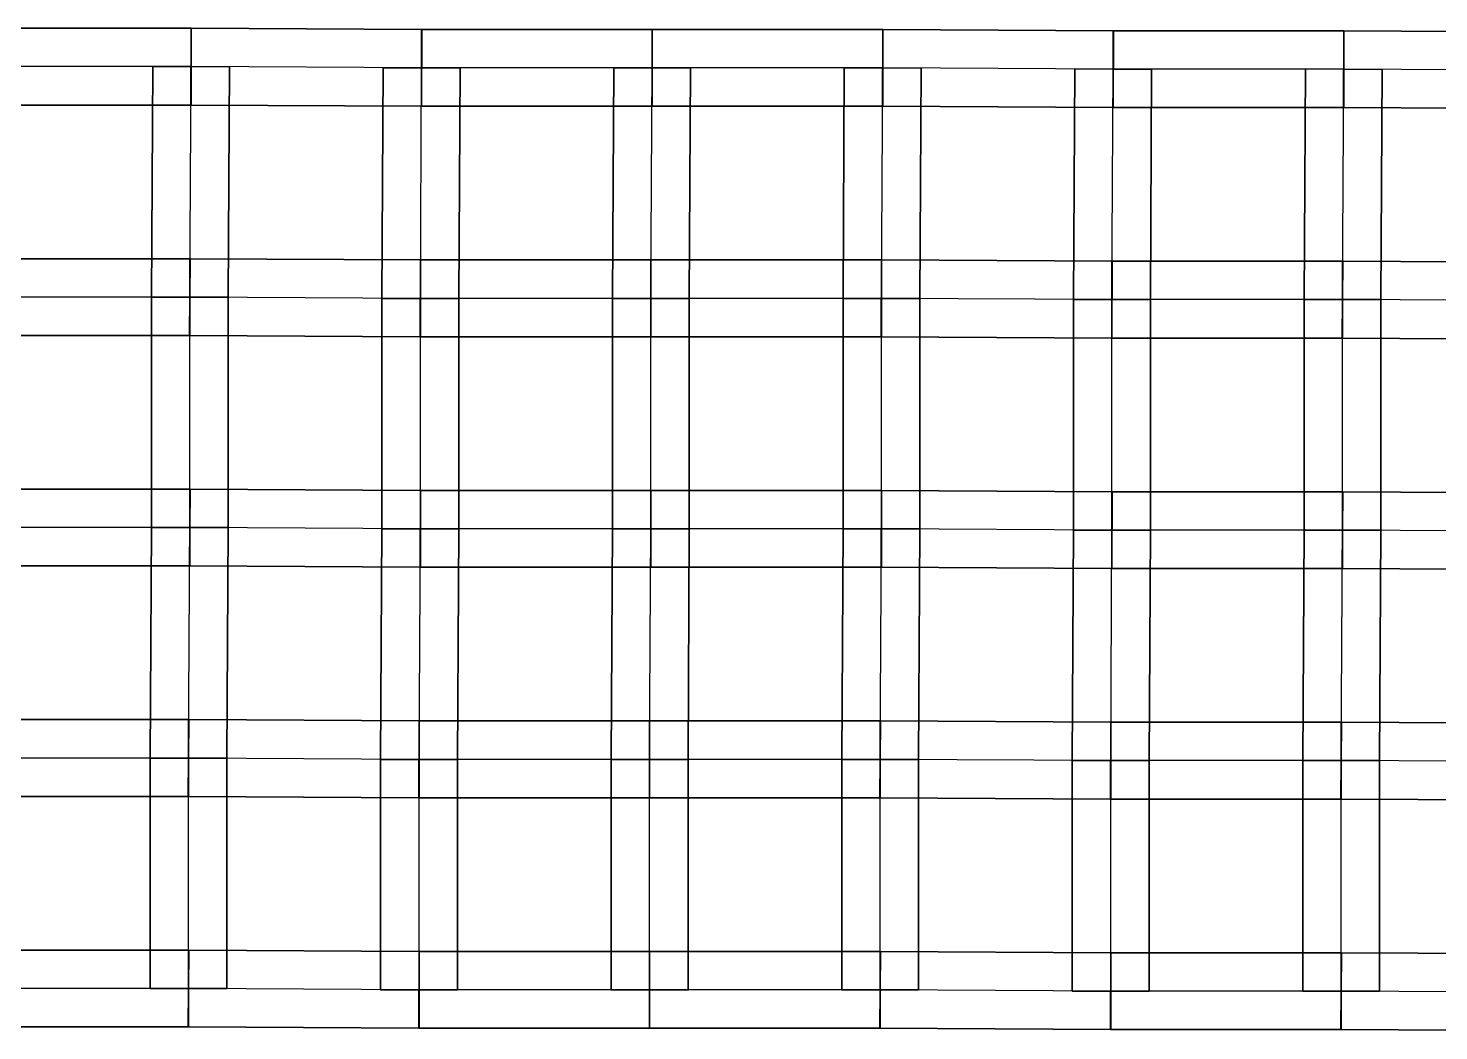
# Model space of a CAD drawing. Extents: x -300 to 609, y -118 to 2027.
# Drawn here: x -181.8 to -71.7, y -47.4 to 30.9 of the extents above; entities that cross this region are included whole.
import ezdxf

# ---------------------------------------------------------------- set-up
doc = ezdxf.new("R2010")
doc.units = 0

msp = doc.modelspace()

# ---------------------------------------------------------------- linework, layer by layer
at = {"layer": 'TUNNELS'}
for points in [[(-169.1, 24.9, -1.5), (-169.1, 30.9, -1.5), (-187.1, 30.9, -1.5), (-187.1, 24.9, -1.5)], [(-169.1, 30.9, -1.5), (-169.1, 30.9, 1.5), (-187.1, 30.9, 1.5), (-187.1, 30.9, -1.5)], [(-169.1, 30.9, 1.5), (-169.1, 24.9, 1.5), (-187.1, 24.9, 1.5), (-187.1, 30.9, 1.5)], [(-151.1167, 24.8, -1.5), (-151.0833, 30.8, -1.5), (-169.0833, 30.9, -1.5), (-169.1167, 24.9, -1.5)], [(-151.0833, 30.8, 1.5), (-151.1167, 24.8, 1.5), (-169.1167, 24.9, 1.5), (-169.0833, 30.9, 1.5)], [(-169.1167, 24.9, -1.5), (-169.1167, 24.9, 1.5), (-169.0833, 30.9, 1.5), (-169.0833, 30.9, -1.5)], [(-169.1, 24.9, -1.5), (-169.1, 30.9, -1.5), (-169.1, 30.9, 1.5), (-169.1, 24.9, 1.5)], [(-151.0833, 30.8, -1.5), (-151.0833, 30.8, 1.5), (-169.0833, 30.9, 1.5), (-169.0833, 30.9, -1.5)], [(-151.1167, 24.8, -1.5), (-151.0833, 30.8, -1.5), (-151.0833, 30.8, 1.5), (-151.1167, 24.8, 1.5)], [(-133.1, 24.8, -1.5), (-133.1, 30.8, -1.5), (-151.1, 30.8, -1.5), (-151.1, 24.8, -1.5)], [(-133.1, 30.8, -1.5), (-133.1, 30.8, 1.5), (-151.1, 30.8, 1.5), (-151.1, 30.8, -1.5)], [(-133.1, 30.8, 1.5), (-133.1, 24.8, 1.5), (-151.1, 24.8, 1.5), (-151.1, 30.8, 1.5)], [(-151.1, 24.8, -1.5), (-151.1, 24.8, 1.5), (-151.1, 30.8, 1.5), (-151.1, 30.8, -1.5)], [(-115.1, 24.8, -1.5), (-115.1, 30.8, -1.5), (-133.1, 30.8, -1.5), (-133.1, 24.8, -1.5)], [(-115.1, 30.8, -1.5), (-115.1, 30.8, 1.5), (-133.1, 30.8, 1.5), (-133.1, 30.8, -1.5)], [(-115.1, 30.8, 1.5), (-115.1, 24.8, 1.5), (-133.1, 24.8, 1.5), (-133.1, 30.8, 1.5)], [(-133.1, 24.8, -1.5), (-133.1, 24.8, 1.5), (-133.1, 30.8, 1.5), (-133.1, 30.8, -1.5)], [(-133.1, 24.8, -1.5), (-133.1, 30.8, -1.5), (-133.1, 30.8, 1.5), (-133.1, 24.8, 1.5)], [(-97.1167, 24.7, -1.5), (-97.0833, 30.7, -1.5), (-115.0833, 30.8, -1.5), (-115.1167, 24.8, -1.5)], [(-97.0833, 30.7, 1.5), (-97.1167, 24.7, 1.5), (-115.1167, 24.8, 1.5), (-115.0833, 30.8, 1.5)], [(-115.1167, 24.8, -1.5), (-115.1167, 24.8, 1.5), (-115.0833, 30.8, 1.5), (-115.0833, 30.8, -1.5)], [(-115.1, 24.8, -1.5), (-115.1, 30.8, -1.5), (-115.1, 30.8, 1.5), (-115.1, 24.8, 1.5)], [(-97.0833, 30.7, -1.5), (-97.0833, 30.7, 1.5), (-115.0833, 30.8, 1.5), (-115.0833, 30.8, -1.5)], [(-97.1167, 24.7, -1.5), (-97.0833, 30.7, -1.5), (-97.0833, 30.7, 1.5), (-97.1167, 24.7, 1.5)], [(-79.1, 24.7, -1.5), (-79.1, 30.7, -1.5), (-97.1, 30.7, -1.5), (-97.1, 24.7, -1.5)], [(-79.1, 30.7, -1.5), (-79.1, 30.7, 1.5), (-97.1, 30.7, 1.5), (-97.1, 30.7, -1.5)], [(-79.1, 30.7, 1.5), (-79.1, 24.7, 1.5), (-97.1, 24.7, 1.5), (-97.1, 30.7, 1.5)], [(-97.1, 24.7, -1.5), (-97.1, 24.7, 1.5), (-97.1, 30.7, 1.5), (-97.1, 30.7, -1.5)], [(-61.1167, 24.6, -1.5), (-61.0833, 30.6, -1.5), (-79.0833, 30.7, -1.5), (-79.1167, 24.7, -1.5)], [(-61.0833, 30.6, 1.5), (-61.1167, 24.6, 1.5), (-79.1167, 24.7, 1.5), (-79.0833, 30.7, 1.5)], [(-79.1167, 24.7, -1.5), (-79.1167, 24.7, 1.5), (-79.0833, 30.7, 1.5), (-79.0833, 30.7, -1.5)], [(-79.1, 24.7, -1.5), (-79.1, 30.7, -1.5), (-79.1, 30.7, 1.5), (-79.1, 24.7, 1.5)], [(-61.0833, 30.6, -1.5), (-61.0833, 30.6, 1.5), (-79.0833, 30.7, 1.5), (-79.0833, 30.7, -1.5)], [(-172.2, 9.9167, -1.5), (-166.2, 9.8833, -1.5), (-166.1, 27.8833, -1.5), (-172.1, 27.9167, -1.5)], [(-166.2, 9.8833, 1.5), (-172.2, 9.9167, 1.5), (-172.1, 27.9167, 1.5), (-166.1, 27.8833, 1.5)], [(-172.2, 9.9167, 1.5), (-172.2, 9.9167, -1.5), (-172.1, 27.9167, -1.5), (-172.1, 27.9167, 1.5)], [(-172.1, 27.9167, -1.5), (-172.1, 27.9167, 1.5), (-166.1, 27.8833, 1.5), (-166.1, 27.8833, -1.5)], [(-166.2, 9.8833, -1.5), (-166.2, 9.8833, 1.5), (-166.1, 27.8833, 1.5), (-166.1, 27.8833, -1.5)], [(-154.2, 9.8167, -1.5), (-148.2, 9.7833, -1.5), (-148.1, 27.7833, -1.5), (-154.1, 27.8167, -1.5)], [(-148.2, 9.7833, 1.5), (-154.2, 9.8167, 1.5), (-154.1, 27.8167, 1.5), (-148.1, 27.7833, 1.5)], [(-154.2, 9.8167, 1.5), (-154.2, 9.8167, -1.5), (-154.1, 27.8167, -1.5), (-154.1, 27.8167, 1.5)], [(-154.1, 27.8167, -1.5), (-154.1, 27.8167, 1.5), (-148.1, 27.7833, 1.5), (-148.1, 27.7833, -1.5)], [(-148.2, 9.7833, -1.5), (-148.2, 9.7833, 1.5), (-148.1, 27.7833, 1.5), (-148.1, 27.7833, -1.5)], [(-136.2, 9.8167, -1.5), (-130.2, 9.7833, -1.5), (-130.1, 27.7833, -1.5), (-136.1, 27.8167, -1.5)], [(-130.2, 9.7833, 1.5), (-136.2, 9.8167, 1.5), (-136.1, 27.8167, 1.5), (-130.1, 27.7833, 1.5)], [(-136.2, 9.8167, 1.5), (-136.2, 9.8167, -1.5), (-136.1, 27.8167, -1.5), (-136.1, 27.8167, 1.5)], [(-136.1, 27.8167, -1.5), (-136.1, 27.8167, 1.5), (-130.1, 27.7833, 1.5), (-130.1, 27.7833, -1.5)], [(-130.2, 9.7833, -1.5), (-130.2, 9.7833, 1.5), (-130.1, 27.7833, 1.5), (-130.1, 27.7833, -1.5)], [(-118.2, 9.8167, -1.5), (-112.2, 9.7833, -1.5), (-112.1, 27.7833, -1.5), (-118.1, 27.8167, -1.5)], [(-112.2, 9.7833, 1.5), (-118.2, 9.8167, 1.5), (-118.1, 27.8167, 1.5), (-112.1, 27.7833, 1.5)], [(-118.2, 9.8167, 1.5), (-118.2, 9.8167, -1.5), (-118.1, 27.8167, -1.5), (-118.1, 27.8167, 1.5)], [(-118.1, 27.8167, -1.5), (-118.1, 27.8167, 1.5), (-112.1, 27.7833, 1.5), (-112.1, 27.7833, -1.5)], [(-112.2, 9.7833, -1.5), (-112.2, 9.7833, 1.5), (-112.1, 27.7833, 1.5), (-112.1, 27.7833, -1.5)], [(-100.2, 9.7167, -1.5), (-94.2, 9.6833, -1.5), (-94.1, 27.6833, -1.5), (-100.1, 27.7167, -1.5)], [(-94.2, 9.6833, 1.5), (-100.2, 9.7167, 1.5), (-100.1, 27.7167, 1.5), (-94.1, 27.6833, 1.5)], [(-100.2, 9.7167, 1.5), (-100.2, 9.7167, -1.5), (-100.1, 27.7167, -1.5), (-100.1, 27.7167, 1.5)], [(-100.1, 27.7167, -1.5), (-100.1, 27.7167, 1.5), (-94.1, 27.6833, 1.5), (-94.1, 27.6833, -1.5)], [(-94.2, 9.6833, -1.5), (-94.2, 9.6833, 1.5), (-94.1, 27.6833, 1.5), (-94.1, 27.6833, -1.5)], [(-82.2, 9.7167, -1.5), (-76.2, 9.6833, -1.5), (-76.1, 27.6833, -1.5), (-82.1, 27.7167, -1.5)], [(-76.2, 9.6833, 1.5), (-82.2, 9.7167, 1.5), (-82.1, 27.7167, 1.5), (-76.1, 27.6833, 1.5)], [(-82.2, 9.7167, 1.5), (-82.2, 9.7167, -1.5), (-82.1, 27.7167, -1.5), (-82.1, 27.7167, 1.5)], [(-82.1, 27.7167, -1.5), (-82.1, 27.7167, 1.5), (-76.1, 27.6833, 1.5), (-76.1, 27.6833, -1.5)], [(-76.2, 9.6833, -1.5), (-76.2, 9.6833, 1.5), (-76.1, 27.6833, 1.5), (-76.1, 27.6833, -1.5)], [(-169.1, 24.9, 1.5), (-169.1, 24.9, -1.5), (-187.1, 24.9, -1.5), (-187.1, 24.9, 1.5)], [(-151.1167, 24.8, 1.5), (-151.1167, 24.8, -1.5), (-169.1167, 24.9, -1.5), (-169.1167, 24.9, 1.5)], [(-133.1, 24.8, 1.5), (-133.1, 24.8, -1.5), (-151.1, 24.8, -1.5), (-151.1, 24.8, 1.5)], [(-115.1, 24.8, 1.5), (-115.1, 24.8, -1.5), (-133.1, 24.8, -1.5), (-133.1, 24.8, 1.5)], [(-97.1167, 24.7, 1.5), (-97.1167, 24.7, -1.5), (-115.1167, 24.8, -1.5), (-115.1167, 24.8, 1.5)], [(-79.1, 24.7, 1.5), (-79.1, 24.7, -1.5), (-97.1, 24.7, -1.5), (-97.1, 24.7, 1.5)], [(-61.1167, 24.6, 1.5), (-61.1167, 24.6, -1.5), (-79.1167, 24.7, -1.5), (-79.1167, 24.7, 1.5)], [(-169.2, 6.9, -1.5), (-169.2, 12.9, -1.5), (-187.2, 12.9, -1.5), (-187.2, 6.9, -1.5)], [(-169.2, 12.9, -1.5), (-169.2, 12.9, 1.5), (-187.2, 12.9, 1.5), (-187.2, 12.9, -1.5)], [(-169.2, 12.9, 1.5), (-169.2, 6.9, 1.5), (-187.2, 6.9, 1.5), (-187.2, 12.9, 1.5)], [(-151.2167, 6.8, -1.5), (-151.1833, 12.8, -1.5), (-169.1833, 12.9, -1.5), (-169.2167, 6.9, -1.5)], [(-151.1833, 12.8, 1.5), (-151.2167, 6.8, 1.5), (-169.2167, 6.9, 1.5), (-169.1833, 12.9, 1.5)], [(-169.2167, 6.9, -1.5), (-169.2167, 6.9, 1.5), (-169.1833, 12.9, 1.5), (-169.1833, 12.9, -1.5)], [(-169.2, 6.9, -1.5), (-169.2, 12.9, -1.5), (-169.2, 12.9, 1.5), (-169.2, 6.9, 1.5)], [(-151.1833, 12.8, -1.5), (-151.1833, 12.8, 1.5), (-169.1833, 12.9, 1.5), (-169.1833, 12.9, -1.5)], [(-151.2167, 6.8, -1.5), (-151.1833, 12.8, -1.5), (-151.1833, 12.8, 1.5), (-151.2167, 6.8, 1.5)], [(-133.2, 6.8, -1.5), (-133.2, 12.8, -1.5), (-151.2, 12.8, -1.5), (-151.2, 6.8, -1.5)], [(-133.2, 12.8, -1.5), (-133.2, 12.8, 1.5), (-151.2, 12.8, 1.5), (-151.2, 12.8, -1.5)], [(-133.2, 12.8, 1.5), (-133.2, 6.8, 1.5), (-151.2, 6.8, 1.5), (-151.2, 12.8, 1.5)], [(-151.2, 6.8, -1.5), (-151.2, 6.8, 1.5), (-151.2, 12.8, 1.5), (-151.2, 12.8, -1.5)], [(-115.2, 6.8, -1.5), (-115.2, 12.8, -1.5), (-133.2, 12.8, -1.5), (-133.2, 6.8, -1.5)], [(-115.2, 12.8, -1.5), (-115.2, 12.8, 1.5), (-133.2, 12.8, 1.5), (-133.2, 12.8, -1.5)], [(-115.2, 12.8, 1.5), (-115.2, 6.8, 1.5), (-133.2, 6.8, 1.5), (-133.2, 12.8, 1.5)], [(-133.2, 6.8, -1.5), (-133.2, 6.8, 1.5), (-133.2, 12.8, 1.5), (-133.2, 12.8, -1.5)], [(-133.2, 6.8, -1.5), (-133.2, 12.8, -1.5), (-133.2, 12.8, 1.5), (-133.2, 6.8, 1.5)], [(-97.2167, 6.7, -1.5), (-97.1833, 12.7, -1.5), (-115.1833, 12.8, -1.5), (-115.2167, 6.8, -1.5)], [(-97.1833, 12.7, 1.5), (-97.2167, 6.7, 1.5), (-115.2167, 6.8, 1.5), (-115.1833, 12.8, 1.5)], [(-115.2167, 6.8, -1.5), (-115.2167, 6.8, 1.5), (-115.1833, 12.8, 1.5), (-115.1833, 12.8, -1.5)], [(-115.2, 6.8, -1.5), (-115.2, 12.8, -1.5), (-115.2, 12.8, 1.5), (-115.2, 6.8, 1.5)], [(-97.1833, 12.7, -1.5), (-97.1833, 12.7, 1.5), (-115.1833, 12.8, 1.5), (-115.1833, 12.8, -1.5)], [(-97.2167, 6.7, -1.5), (-97.1833, 12.7, -1.5), (-97.1833, 12.7, 1.5), (-97.2167, 6.7, 1.5)], [(-79.2, 6.7, -1.5), (-79.2, 12.7, -1.5), (-97.2, 12.7, -1.5), (-97.2, 6.7, -1.5)], [(-79.2, 12.7, -1.5), (-79.2, 12.7, 1.5), (-97.2, 12.7, 1.5), (-97.2, 12.7, -1.5)], [(-79.2, 12.7, 1.5), (-79.2, 6.7, 1.5), (-97.2, 6.7, 1.5), (-97.2, 12.7, 1.5)], [(-97.2, 6.7, -1.5), (-97.2, 6.7, 1.5), (-97.2, 12.7, 1.5), (-97.2, 12.7, -1.5)], [(-61.2167, 6.6, -1.5), (-61.1833, 12.6, -1.5), (-79.1833, 12.7, -1.5), (-79.2167, 6.7, -1.5)], [(-61.1833, 12.6, 1.5), (-61.2167, 6.6, 1.5), (-79.2167, 6.7, 1.5), (-79.1833, 12.7, 1.5)], [(-79.2167, 6.7, -1.5), (-79.2167, 6.7, 1.5), (-79.1833, 12.7, 1.5), (-79.1833, 12.7, -1.5)], [(-79.2, 6.7, -1.5), (-79.2, 12.7, -1.5), (-79.2, 12.7, 1.5), (-79.2, 6.7, 1.5)], [(-61.1833, 12.6, -1.5), (-61.1833, 12.6, 1.5), (-79.1833, 12.7, 1.5), (-79.1833, 12.7, -1.5)], [(-172.2, 9.9167, -1.5), (-166.2, 9.8833, -1.5), (-166.2, 9.8833, 1.5), (-172.2, 9.9167, 1.5)], [(-172.2, -8.1, -1.5), (-166.2, -8.1, -1.5), (-166.2, 9.9, -1.5), (-172.2, 9.9, -1.5)], [(-166.2, -8.1, 1.5), (-172.2, -8.1, 1.5), (-172.2, 9.9, 1.5), (-166.2, 9.9, 1.5)], [(-172.2, -8.1, 1.5), (-172.2, -8.1, -1.5), (-172.2, 9.9, -1.5), (-172.2, 9.9, 1.5)], [(-172.2, 9.9, -1.5), (-172.2, 9.9, 1.5), (-166.2, 9.9, 1.5), (-166.2, 9.9, -1.5)], [(-166.2, -8.1, -1.5), (-166.2, -8.1, 1.5), (-166.2, 9.9, 1.5), (-166.2, 9.9, -1.5)], [(-154.2, 9.8167, -1.5), (-148.2, 9.7833, -1.5), (-148.2, 9.7833, 1.5), (-154.2, 9.8167, 1.5)], [(-154.2, -8.2, -1.5), (-148.2, -8.2, -1.5), (-148.2, 9.8, -1.5), (-154.2, 9.8, -1.5)], [(-148.2, -8.2, 1.5), (-154.2, -8.2, 1.5), (-154.2, 9.8, 1.5), (-148.2, 9.8, 1.5)], [(-154.2, -8.2, 1.5), (-154.2, -8.2, -1.5), (-154.2, 9.8, -1.5), (-154.2, 9.8, 1.5)], [(-154.2, 9.8, -1.5), (-154.2, 9.8, 1.5), (-148.2, 9.8, 1.5), (-148.2, 9.8, -1.5)], [(-148.2, -8.2, -1.5), (-148.2, -8.2, 1.5), (-148.2, 9.8, 1.5), (-148.2, 9.8, -1.5)], [(-136.2, 9.8167, -1.5), (-130.2, 9.7833, -1.5), (-130.2, 9.7833, 1.5), (-136.2, 9.8167, 1.5)], [(-136.2, -8.2, -1.5), (-130.2, -8.2, -1.5), (-130.2, 9.8, -1.5), (-136.2, 9.8, -1.5)], [(-130.2, -8.2, 1.5), (-136.2, -8.2, 1.5), (-136.2, 9.8, 1.5), (-130.2, 9.8, 1.5)], [(-136.2, -8.2, 1.5), (-136.2, -8.2, -1.5), (-136.2, 9.8, -1.5), (-136.2, 9.8, 1.5)], [(-136.2, 9.8, -1.5), (-136.2, 9.8, 1.5), (-130.2, 9.8, 1.5), (-130.2, 9.8, -1.5)], [(-130.2, -8.2, -1.5), (-130.2, -8.2, 1.5), (-130.2, 9.8, 1.5), (-130.2, 9.8, -1.5)], [(-118.2, 9.8167, -1.5), (-112.2, 9.7833, -1.5), (-112.2, 9.7833, 1.5), (-118.2, 9.8167, 1.5)], [(-118.2, -8.2, -1.5), (-112.2, -8.2, -1.5), (-112.2, 9.8, -1.5), (-118.2, 9.8, -1.5)], [(-112.2, -8.2, 1.5), (-118.2, -8.2, 1.5), (-118.2, 9.8, 1.5), (-112.2, 9.8, 1.5)], [(-118.2, -8.2, 1.5), (-118.2, -8.2, -1.5), (-118.2, 9.8, -1.5), (-118.2, 9.8, 1.5)], [(-118.2, 9.8, -1.5), (-118.2, 9.8, 1.5), (-112.2, 9.8, 1.5), (-112.2, 9.8, -1.5)], [(-112.2, -8.2, -1.5), (-112.2, -8.2, 1.5), (-112.2, 9.8, 1.5), (-112.2, 9.8, -1.5)], [(-100.2, 9.7167, -1.5), (-94.2, 9.6833, -1.5), (-94.2, 9.6833, 1.5), (-100.2, 9.7167, 1.5)], [(-100.2, -8.3, -1.5), (-94.2, -8.3, -1.5), (-94.2, 9.7, -1.5), (-100.2, 9.7, -1.5)], [(-94.2, -8.3, 1.5), (-100.2, -8.3, 1.5), (-100.2, 9.7, 1.5), (-94.2, 9.7, 1.5)], [(-100.2, -8.3, 1.5), (-100.2, -8.3, -1.5), (-100.2, 9.7, -1.5), (-100.2, 9.7, 1.5)], [(-100.2, 9.7, -1.5), (-100.2, 9.7, 1.5), (-94.2, 9.7, 1.5), (-94.2, 9.7, -1.5)], [(-94.2, -8.3, -1.5), (-94.2, -8.3, 1.5), (-94.2, 9.7, 1.5), (-94.2, 9.7, -1.5)], [(-82.2, 9.7167, -1.5), (-76.2, 9.6833, -1.5), (-76.2, 9.6833, 1.5), (-82.2, 9.7167, 1.5)], [(-82.2, -8.3, -1.5), (-76.2, -8.3, -1.5), (-76.2, 9.7, -1.5), (-82.2, 9.7, -1.5)], [(-76.2, -8.3, 1.5), (-82.2, -8.3, 1.5), (-82.2, 9.7, 1.5), (-76.2, 9.7, 1.5)], [(-82.2, -8.3, 1.5), (-82.2, -8.3, -1.5), (-82.2, 9.7, -1.5), (-82.2, 9.7, 1.5)], [(-82.2, 9.7, -1.5), (-82.2, 9.7, 1.5), (-76.2, 9.7, 1.5), (-76.2, 9.7, -1.5)], [(-76.2, -8.3, -1.5), (-76.2, -8.3, 1.5), (-76.2, 9.7, 1.5), (-76.2, 9.7, -1.5)], [(-169.2, 6.9, 1.5), (-169.2, 6.9, -1.5), (-187.2, 6.9, -1.5), (-187.2, 6.9, 1.5)], [(-151.2167, 6.8, 1.5), (-151.2167, 6.8, -1.5), (-169.2167, 6.9, -1.5), (-169.2167, 6.9, 1.5)], [(-133.2, 6.8, 1.5), (-133.2, 6.8, -1.5), (-151.2, 6.8, -1.5), (-151.2, 6.8, 1.5)], [(-115.2, 6.8, 1.5), (-115.2, 6.8, -1.5), (-133.2, 6.8, -1.5), (-133.2, 6.8, 1.5)], [(-97.2167, 6.7, 1.5), (-97.2167, 6.7, -1.5), (-115.2167, 6.8, -1.5), (-115.2167, 6.8, 1.5)], [(-79.2, 6.7, 1.5), (-79.2, 6.7, -1.5), (-97.2, 6.7, -1.5), (-97.2, 6.7, 1.5)], [(-61.2167, 6.6, 1.5), (-61.2167, 6.6, -1.5), (-79.2167, 6.7, -1.5), (-79.2167, 6.7, 1.5)], [(-169.2, -11.1, -1.5), (-169.2, -5.1, -1.5), (-187.2, -5.1, -1.5), (-187.2, -11.1, -1.5)], [(-169.2, -5.1, -1.5), (-169.2, -5.1, 1.5), (-187.2, -5.1, 1.5), (-187.2, -5.1, -1.5)], [(-169.2, -5.1, 1.5), (-169.2, -11.1, 1.5), (-187.2, -11.1, 1.5), (-187.2, -5.1, 1.5)], [(-151.2167, -11.2, -1.5), (-151.1833, -5.2, -1.5), (-169.1833, -5.1, -1.5), (-169.2167, -11.1, -1.5)], [(-151.1833, -5.2, 1.5), (-151.2167, -11.2, 1.5), (-169.2167, -11.1, 1.5), (-169.1833, -5.1, 1.5)], [(-169.2167, -11.1, -1.5), (-169.2167, -11.1, 1.5), (-169.1833, -5.1, 1.5), (-169.1833, -5.1, -1.5)], [(-169.2, -11.1, -1.5), (-169.2, -5.1, -1.5), (-169.2, -5.1, 1.5), (-169.2, -11.1, 1.5)], [(-151.1833, -5.2, -1.5), (-151.1833, -5.2, 1.5), (-169.1833, -5.1, 1.5), (-169.1833, -5.1, -1.5)], [(-151.2167, -11.2, -1.5), (-151.1833, -5.2, -1.5), (-151.1833, -5.2, 1.5), (-151.2167, -11.2, 1.5)], [(-133.2, -11.2, -1.5), (-133.2, -5.2, -1.5), (-151.2, -5.2, -1.5), (-151.2, -11.2, -1.5)], [(-133.2, -5.2, -1.5), (-133.2, -5.2, 1.5), (-151.2, -5.2, 1.5), (-151.2, -5.2, -1.5)], [(-133.2, -5.2, 1.5), (-133.2, -11.2, 1.5), (-151.2, -11.2, 1.5), (-151.2, -5.2, 1.5)], [(-151.2, -11.2, -1.5), (-151.2, -11.2, 1.5), (-151.2, -5.2, 1.5), (-151.2, -5.2, -1.5)], [(-115.2, -11.2, -1.5), (-115.2, -5.2, -1.5), (-133.2, -5.2, -1.5), (-133.2, -11.2, -1.5)], [(-115.2, -5.2, -1.5), (-115.2, -5.2, 1.5), (-133.2, -5.2, 1.5), (-133.2, -5.2, -1.5)], [(-115.2, -5.2, 1.5), (-115.2, -11.2, 1.5), (-133.2, -11.2, 1.5), (-133.2, -5.2, 1.5)], [(-133.2, -11.2, -1.5), (-133.2, -11.2, 1.5), (-133.2, -5.2, 1.5), (-133.2, -5.2, -1.5)], [(-133.2, -11.2, -1.5), (-133.2, -5.2, -1.5), (-133.2, -5.2, 1.5), (-133.2, -11.2, 1.5)], [(-97.2167, -11.3, -1.5), (-97.1833, -5.3, -1.5), (-115.1833, -5.2, -1.5), (-115.2167, -11.2, -1.5)], [(-97.1833, -5.3, 1.5), (-97.2167, -11.3, 1.5), (-115.2167, -11.2, 1.5), (-115.1833, -5.2, 1.5)], [(-115.2167, -11.2, -1.5), (-115.2167, -11.2, 1.5), (-115.1833, -5.2, 1.5), (-115.1833, -5.2, -1.5)], [(-115.2, -11.2, -1.5), (-115.2, -5.2, -1.5), (-115.2, -5.2, 1.5), (-115.2, -11.2, 1.5)], [(-97.1833, -5.3, -1.5), (-97.1833, -5.3, 1.5), (-115.1833, -5.2, 1.5), (-115.1833, -5.2, -1.5)], [(-97.2167, -11.3, -1.5), (-97.1833, -5.3, -1.5), (-97.1833, -5.3, 1.5), (-97.2167, -11.3, 1.5)], [(-79.2, -11.3, -1.5), (-79.2, -5.3, -1.5), (-97.2, -5.3, -1.5), (-97.2, -11.3, -1.5)], [(-79.2, -5.3, -1.5), (-79.2, -5.3, 1.5), (-97.2, -5.3, 1.5), (-97.2, -5.3, -1.5)], [(-79.2, -5.3, 1.5), (-79.2, -11.3, 1.5), (-97.2, -11.3, 1.5), (-97.2, -5.3, 1.5)], [(-97.2, -11.3, -1.5), (-97.2, -11.3, 1.5), (-97.2, -5.3, 1.5), (-97.2, -5.3, -1.5)], [(-61.2167, -11.4, -1.5), (-61.1833, -5.4, -1.5), (-79.1833, -5.3, -1.5), (-79.2167, -11.3, -1.5)], [(-61.1833, -5.4, 1.5), (-61.2167, -11.4, 1.5), (-79.2167, -11.3, 1.5), (-79.1833, -5.3, 1.5)], [(-79.2167, -11.3, -1.5), (-79.2167, -11.3, 1.5), (-79.1833, -5.3, 1.5), (-79.1833, -5.3, -1.5)], [(-79.2, -11.3, -1.5), (-79.2, -5.3, -1.5), (-79.2, -5.3, 1.5), (-79.2, -11.3, 1.5)], [(-61.1833, -5.4, -1.5), (-61.1833, -5.4, 1.5), (-79.1833, -5.3, 1.5), (-79.1833, -5.3, -1.5)], [(-172.3, -26.0833, -1.5), (-166.3, -26.1167, -1.5), (-166.2, -8.1167, -1.5), (-172.2, -8.0833, -1.5)], [(-166.3, -26.1167, 1.5), (-172.3, -26.0833, 1.5), (-172.2, -8.0833, 1.5), (-166.2, -8.1167, 1.5)], [(-172.3, -26.0833, 1.5), (-172.3, -26.0833, -1.5), (-172.2, -8.0833, -1.5), (-172.2, -8.0833, 1.5)], [(-172.2, -8.0833, -1.5), (-172.2, -8.0833, 1.5), (-166.2, -8.1167, 1.5), (-166.2, -8.1167, -1.5)], [(-172.2, -8.1, -1.5), (-166.2, -8.1, -1.5), (-166.2, -8.1, 1.5), (-172.2, -8.1, 1.5)], [(-166.3, -26.1167, -1.5), (-166.3, -26.1167, 1.5), (-166.2, -8.1167, 1.5), (-166.2, -8.1167, -1.5)], [(-154.3, -26.1833, -1.5), (-148.3, -26.2167, -1.5), (-148.2, -8.2167, -1.5), (-154.2, -8.1833, -1.5)], [(-148.3, -26.2167, 1.5), (-154.3, -26.1833, 1.5), (-154.2, -8.1833, 1.5), (-148.2, -8.2167, 1.5)], [(-154.3, -26.1833, 1.5), (-154.3, -26.1833, -1.5), (-154.2, -8.1833, -1.5), (-154.2, -8.1833, 1.5)], [(-154.2, -8.1833, -1.5), (-154.2, -8.1833, 1.5), (-148.2, -8.2167, 1.5), (-148.2, -8.2167, -1.5)], [(-154.2, -8.2, -1.5), (-148.2, -8.2, -1.5), (-148.2, -8.2, 1.5), (-154.2, -8.2, 1.5)], [(-148.3, -26.2167, -1.5), (-148.3, -26.2167, 1.5), (-148.2, -8.2167, 1.5), (-148.2, -8.2167, -1.5)], [(-136.3, -26.1833, -1.5), (-130.3, -26.2167, -1.5), (-130.2, -8.2167, -1.5), (-136.2, -8.1833, -1.5)], [(-130.3, -26.2167, 1.5), (-136.3, -26.1833, 1.5), (-136.2, -8.1833, 1.5), (-130.2, -8.2167, 1.5)], [(-136.3, -26.1833, 1.5), (-136.3, -26.1833, -1.5), (-136.2, -8.1833, -1.5), (-136.2, -8.1833, 1.5)], [(-136.2, -8.1833, -1.5), (-136.2, -8.1833, 1.5), (-130.2, -8.2167, 1.5), (-130.2, -8.2167, -1.5)], [(-136.2, -8.2, -1.5), (-130.2, -8.2, -1.5), (-130.2, -8.2, 1.5), (-136.2, -8.2, 1.5)], [(-130.3, -26.2167, -1.5), (-130.3, -26.2167, 1.5), (-130.2, -8.2167, 1.5), (-130.2, -8.2167, -1.5)], [(-118.3, -26.1833, -1.5), (-112.3, -26.2167, -1.5), (-112.2, -8.2167, -1.5), (-118.2, -8.1833, -1.5)], [(-112.3, -26.2167, 1.5), (-118.3, -26.1833, 1.5), (-118.2, -8.1833, 1.5), (-112.2, -8.2167, 1.5)], [(-118.3, -26.1833, 1.5), (-118.3, -26.1833, -1.5), (-118.2, -8.1833, -1.5), (-118.2, -8.1833, 1.5)], [(-118.2, -8.1833, -1.5), (-118.2, -8.1833, 1.5), (-112.2, -8.2167, 1.5), (-112.2, -8.2167, -1.5)], [(-118.2, -8.2, -1.5), (-112.2, -8.2, -1.5), (-112.2, -8.2, 1.5), (-118.2, -8.2, 1.5)], [(-112.3, -26.2167, -1.5), (-112.3, -26.2167, 1.5), (-112.2, -8.2167, 1.5), (-112.2, -8.2167, -1.5)], [(-100.3, -26.2833, -1.5), (-94.3, -26.3167, -1.5), (-94.2, -8.3167, -1.5), (-100.2, -8.2833, -1.5)], [(-94.3, -26.3167, 1.5), (-100.3, -26.2833, 1.5), (-100.2, -8.2833, 1.5), (-94.2, -8.3167, 1.5)], [(-100.3, -26.2833, 1.5), (-100.3, -26.2833, -1.5), (-100.2, -8.2833, -1.5), (-100.2, -8.2833, 1.5)], [(-100.2, -8.2833, -1.5), (-100.2, -8.2833, 1.5), (-94.2, -8.3167, 1.5), (-94.2, -8.3167, -1.5)], [(-100.2, -8.3, -1.5), (-94.2, -8.3, -1.5), (-94.2, -8.3, 1.5), (-100.2, -8.3, 1.5)], [(-94.3, -26.3167, -1.5), (-94.3, -26.3167, 1.5), (-94.2, -8.3167, 1.5), (-94.2, -8.3167, -1.5)], [(-82.3, -26.2833, -1.5), (-76.3, -26.3167, -1.5), (-76.2, -8.3167, -1.5), (-82.2, -8.2833, -1.5)], [(-76.3, -26.3167, 1.5), (-82.3, -26.2833, 1.5), (-82.2, -8.2833, 1.5), (-76.2, -8.3167, 1.5)], [(-82.3, -26.2833, 1.5), (-82.3, -26.2833, -1.5), (-82.2, -8.2833, -1.5), (-82.2, -8.2833, 1.5)], [(-82.2, -8.2833, -1.5), (-82.2, -8.2833, 1.5), (-76.2, -8.3167, 1.5), (-76.2, -8.3167, -1.5)], [(-82.2, -8.3, -1.5), (-76.2, -8.3, -1.5), (-76.2, -8.3, 1.5), (-82.2, -8.3, 1.5)], [(-76.3, -26.3167, -1.5), (-76.3, -26.3167, 1.5), (-76.2, -8.3167, 1.5), (-76.2, -8.3167, -1.5)], [(-169.2, -11.1, 1.5), (-169.2, -11.1, -1.5), (-187.2, -11.1, -1.5), (-187.2, -11.1, 1.5)], [(-151.2167, -11.2, 1.5), (-151.2167, -11.2, -1.5), (-169.2167, -11.1, -1.5), (-169.2167, -11.1, 1.5)], [(-133.2, -11.2, 1.5), (-133.2, -11.2, -1.5), (-151.2, -11.2, -1.5), (-151.2, -11.2, 1.5)], [(-115.2, -11.2, 1.5), (-115.2, -11.2, -1.5), (-133.2, -11.2, -1.5), (-133.2, -11.2, 1.5)], [(-97.2167, -11.3, 1.5), (-97.2167, -11.3, -1.5), (-115.2167, -11.2, -1.5), (-115.2167, -11.2, 1.5)], [(-79.2, -11.3, 1.5), (-79.2, -11.3, -1.5), (-97.2, -11.3, -1.5), (-97.2, -11.3, 1.5)], [(-61.2167, -11.4, 1.5), (-61.2167, -11.4, -1.5), (-79.2167, -11.3, -1.5), (-79.2167, -11.3, 1.5)], [(-169.3, -29.1, -1.5), (-169.3, -23.1, -1.5), (-187.3, -23.1, -1.5), (-187.3, -29.1, -1.5)], [(-169.3, -23.1, -1.5), (-169.3, -23.1, 1.5), (-187.3, -23.1, 1.5), (-187.3, -23.1, -1.5)], [(-169.3, -23.1, 1.5), (-169.3, -29.1, 1.5), (-187.3, -29.1, 1.5), (-187.3, -23.1, 1.5)], [(-151.3167, -29.2, -1.5), (-151.2833, -23.2, -1.5), (-169.2833, -23.1, -1.5), (-169.3167, -29.1, -1.5)], [(-151.2833, -23.2, 1.5), (-151.3167, -29.2, 1.5), (-169.3167, -29.1, 1.5), (-169.2833, -23.1, 1.5)], [(-169.3167, -29.1, -1.5), (-169.3167, -29.1, 1.5), (-169.2833, -23.1, 1.5), (-169.2833, -23.1, -1.5)], [(-169.3, -29.1, -1.5), (-169.3, -23.1, -1.5), (-169.3, -23.1, 1.5), (-169.3, -29.1, 1.5)], [(-151.2833, -23.2, -1.5), (-151.2833, -23.2, 1.5), (-169.2833, -23.1, 1.5), (-169.2833, -23.1, -1.5)], [(-151.3167, -29.2, -1.5), (-151.2833, -23.2, -1.5), (-151.2833, -23.2, 1.5), (-151.3167, -29.2, 1.5)], [(-133.3, -29.2, -1.5), (-133.3, -23.2, -1.5), (-151.3, -23.2, -1.5), (-151.3, -29.2, -1.5)], [(-133.3, -23.2, -1.5), (-133.3, -23.2, 1.5), (-151.3, -23.2, 1.5), (-151.3, -23.2, -1.5)], [(-133.3, -23.2, 1.5), (-133.3, -29.2, 1.5), (-151.3, -29.2, 1.5), (-151.3, -23.2, 1.5)], [(-151.3, -29.2, -1.5), (-151.3, -29.2, 1.5), (-151.3, -23.2, 1.5), (-151.3, -23.2, -1.5)], [(-115.3, -29.2, -1.5), (-115.3, -23.2, -1.5), (-133.3, -23.2, -1.5), (-133.3, -29.2, -1.5)], [(-115.3, -23.2, -1.5), (-115.3, -23.2, 1.5), (-133.3, -23.2, 1.5), (-133.3, -23.2, -1.5)], [(-115.3, -23.2, 1.5), (-115.3, -29.2, 1.5), (-133.3, -29.2, 1.5), (-133.3, -23.2, 1.5)], [(-133.3, -29.2, -1.5), (-133.3, -29.2, 1.5), (-133.3, -23.2, 1.5), (-133.3, -23.2, -1.5)], [(-133.3, -29.2, -1.5), (-133.3, -23.2, -1.5), (-133.3, -23.2, 1.5), (-133.3, -29.2, 1.5)], [(-97.3167, -29.3, -1.5), (-97.2833, -23.3, -1.5), (-115.2833, -23.2, -1.5), (-115.3167, -29.2, -1.5)], [(-97.2833, -23.3, 1.5), (-97.3167, -29.3, 1.5), (-115.3167, -29.2, 1.5), (-115.2833, -23.2, 1.5)], [(-115.3167, -29.2, -1.5), (-115.3167, -29.2, 1.5), (-115.2833, -23.2, 1.5), (-115.2833, -23.2, -1.5)], [(-115.3, -29.2, -1.5), (-115.3, -23.2, -1.5), (-115.3, -23.2, 1.5), (-115.3, -29.2, 1.5)], [(-97.2833, -23.3, -1.5), (-97.2833, -23.3, 1.5), (-115.2833, -23.2, 1.5), (-115.2833, -23.2, -1.5)], [(-97.3167, -29.3, -1.5), (-97.2833, -23.3, -1.5), (-97.2833, -23.3, 1.5), (-97.3167, -29.3, 1.5)], [(-79.3, -29.3, -1.5), (-79.3, -23.3, -1.5), (-97.3, -23.3, -1.5), (-97.3, -29.3, -1.5)], [(-79.3, -23.3, -1.5), (-79.3, -23.3, 1.5), (-97.3, -23.3, 1.5), (-97.3, -23.3, -1.5)], [(-79.3, -23.3, 1.5), (-79.3, -29.3, 1.5), (-97.3, -29.3, 1.5), (-97.3, -23.3, 1.5)], [(-97.3, -29.3, -1.5), (-97.3, -29.3, 1.5), (-97.3, -23.3, 1.5), (-97.3, -23.3, -1.5)], [(-61.3167, -29.4, -1.5), (-61.2833, -23.4, -1.5), (-79.2833, -23.3, -1.5), (-79.3167, -29.3, -1.5)], [(-61.2833, -23.4, 1.5), (-61.3167, -29.4, 1.5), (-79.3167, -29.3, 1.5), (-79.2833, -23.3, 1.5)], [(-79.3167, -29.3, -1.5), (-79.3167, -29.3, 1.5), (-79.2833, -23.3, 1.5), (-79.2833, -23.3, -1.5)], [(-79.3, -29.3, -1.5), (-79.3, -23.3, -1.5), (-79.3, -23.3, 1.5), (-79.3, -29.3, 1.5)], [(-61.2833, -23.4, -1.5), (-61.2833, -23.4, 1.5), (-79.2833, -23.3, 1.5), (-79.2833, -23.3, -1.5)], [(-172.3, -26.0833, -1.5), (-166.3, -26.1167, -1.5), (-166.3, -26.1167, 1.5), (-172.3, -26.0833, 1.5)], [(-172.3, -44.1, -1.5), (-166.3, -44.1, -1.5), (-166.3, -26.1, -1.5), (-172.3, -26.1, -1.5)], [(-166.3, -44.1, 1.5), (-172.3, -44.1, 1.5), (-172.3, -26.1, 1.5), (-166.3, -26.1, 1.5)], [(-172.3, -44.1, 1.5), (-172.3, -44.1, -1.5), (-172.3, -26.1, -1.5), (-172.3, -26.1, 1.5)], [(-172.3, -26.1, -1.5), (-172.3, -26.1, 1.5), (-166.3, -26.1, 1.5), (-166.3, -26.1, -1.5)], [(-166.3, -44.1, -1.5), (-166.3, -44.1, 1.5), (-166.3, -26.1, 1.5), (-166.3, -26.1, -1.5)], [(-154.3, -26.1833, -1.5), (-148.3, -26.2167, -1.5), (-148.3, -26.2167, 1.5), (-154.3, -26.1833, 1.5)], [(-154.3, -44.2, -1.5), (-148.3, -44.2, -1.5), (-148.3, -26.2, -1.5), (-154.3, -26.2, -1.5)], [(-148.3, -44.2, 1.5), (-154.3, -44.2, 1.5), (-154.3, -26.2, 1.5), (-148.3, -26.2, 1.5)], [(-154.3, -44.2, 1.5), (-154.3, -44.2, -1.5), (-154.3, -26.2, -1.5), (-154.3, -26.2, 1.5)], [(-154.3, -26.2, -1.5), (-154.3, -26.2, 1.5), (-148.3, -26.2, 1.5), (-148.3, -26.2, -1.5)], [(-148.3, -44.2, -1.5), (-148.3, -44.2, 1.5), (-148.3, -26.2, 1.5), (-148.3, -26.2, -1.5)], [(-136.3, -26.1833, -1.5), (-130.3, -26.2167, -1.5), (-130.3, -26.2167, 1.5), (-136.3, -26.1833, 1.5)], [(-136.3, -44.2, -1.5), (-130.3, -44.2, -1.5), (-130.3, -26.2, -1.5), (-136.3, -26.2, -1.5)], [(-130.3, -44.2, 1.5), (-136.3, -44.2, 1.5), (-136.3, -26.2, 1.5), (-130.3, -26.2, 1.5)], [(-136.3, -44.2, 1.5), (-136.3, -44.2, -1.5), (-136.3, -26.2, -1.5), (-136.3, -26.2, 1.5)], [(-136.3, -26.2, -1.5), (-136.3, -26.2, 1.5), (-130.3, -26.2, 1.5), (-130.3, -26.2, -1.5)], [(-130.3, -44.2, -1.5), (-130.3, -44.2, 1.5), (-130.3, -26.2, 1.5), (-130.3, -26.2, -1.5)], [(-118.3, -26.1833, -1.5), (-112.3, -26.2167, -1.5), (-112.3, -26.2167, 1.5), (-118.3, -26.1833, 1.5)], [(-118.3, -44.2, -1.5), (-112.3, -44.2, -1.5), (-112.3, -26.2, -1.5), (-118.3, -26.2, -1.5)], [(-112.3, -44.2, 1.5), (-118.3, -44.2, 1.5), (-118.3, -26.2, 1.5), (-112.3, -26.2, 1.5)], [(-118.3, -44.2, 1.5), (-118.3, -44.2, -1.5), (-118.3, -26.2, -1.5), (-118.3, -26.2, 1.5)], [(-118.3, -26.2, -1.5), (-118.3, -26.2, 1.5), (-112.3, -26.2, 1.5), (-112.3, -26.2, -1.5)], [(-112.3, -44.2, -1.5), (-112.3, -44.2, 1.5), (-112.3, -26.2, 1.5), (-112.3, -26.2, -1.5)], [(-100.3, -26.2833, -1.5), (-94.3, -26.3167, -1.5), (-94.3, -26.3167, 1.5), (-100.3, -26.2833, 1.5)], [(-100.3, -44.3, -1.5), (-94.3, -44.3, -1.5), (-94.3, -26.3, -1.5), (-100.3, -26.3, -1.5)], [(-94.3, -44.3, 1.5), (-100.3, -44.3, 1.5), (-100.3, -26.3, 1.5), (-94.3, -26.3, 1.5)], [(-100.3, -44.3, 1.5), (-100.3, -44.3, -1.5), (-100.3, -26.3, -1.5), (-100.3, -26.3, 1.5)], [(-100.3, -26.3, -1.5), (-100.3, -26.3, 1.5), (-94.3, -26.3, 1.5), (-94.3, -26.3, -1.5)], [(-94.3, -44.3, -1.5), (-94.3, -44.3, 1.5), (-94.3, -26.3, 1.5), (-94.3, -26.3, -1.5)], [(-82.3, -26.2833, -1.5), (-76.3, -26.3167, -1.5), (-76.3, -26.3167, 1.5), (-82.3, -26.2833, 1.5)], [(-82.3, -44.3, -1.5), (-76.3, -44.3, -1.5), (-76.3, -26.3, -1.5), (-82.3, -26.3, -1.5)], [(-76.3, -44.3, 1.5), (-82.3, -44.3, 1.5), (-82.3, -26.3, 1.5), (-76.3, -26.3, 1.5)], [(-82.3, -44.3, 1.5), (-82.3, -44.3, -1.5), (-82.3, -26.3, -1.5), (-82.3, -26.3, 1.5)], [(-82.3, -26.3, -1.5), (-82.3, -26.3, 1.5), (-76.3, -26.3, 1.5), (-76.3, -26.3, -1.5)], [(-76.3, -44.3, -1.5), (-76.3, -44.3, 1.5), (-76.3, -26.3, 1.5), (-76.3, -26.3, -1.5)], [(-169.3, -29.1, 1.5), (-169.3, -29.1, -1.5), (-187.3, -29.1, -1.5), (-187.3, -29.1, 1.5)], [(-151.3167, -29.2, 1.5), (-151.3167, -29.2, -1.5), (-169.3167, -29.1, -1.5), (-169.3167, -29.1, 1.5)], [(-133.3, -29.2, 1.5), (-133.3, -29.2, -1.5), (-151.3, -29.2, -1.5), (-151.3, -29.2, 1.5)], [(-115.3, -29.2, 1.5), (-115.3, -29.2, -1.5), (-133.3, -29.2, -1.5), (-133.3, -29.2, 1.5)], [(-97.3167, -29.3, 1.5), (-97.3167, -29.3, -1.5), (-115.3167, -29.2, -1.5), (-115.3167, -29.2, 1.5)], [(-79.3, -29.3, 1.5), (-79.3, -29.3, -1.5), (-97.3, -29.3, -1.5), (-97.3, -29.3, 1.5)], [(-61.3167, -29.4, 1.5), (-61.3167, -29.4, -1.5), (-79.3167, -29.3, -1.5), (-79.3167, -29.3, 1.5)], [(-169.3, -47.1, -1.5), (-169.3, -41.1, -1.5), (-187.3, -41.1, -1.5), (-187.3, -47.1, -1.5)], [(-169.3, -41.1, -1.5), (-169.3, -41.1, 1.5), (-187.3, -41.1, 1.5), (-187.3, -41.1, -1.5)], [(-169.3, -41.1, 1.5), (-169.3, -47.1, 1.5), (-187.3, -47.1, 1.5), (-187.3, -41.1, 1.5)], [(-151.3167, -47.2, -1.5), (-151.2833, -41.2, -1.5), (-169.2833, -41.1, -1.5), (-169.3167, -47.1, -1.5)], [(-151.2833, -41.2, 1.5), (-151.3167, -47.2, 1.5), (-169.3167, -47.1, 1.5), (-169.2833, -41.1, 1.5)], [(-169.3167, -47.1, -1.5), (-169.3167, -47.1, 1.5), (-169.2833, -41.1, 1.5), (-169.2833, -41.1, -1.5)], [(-169.3, -47.1, -1.5), (-169.3, -41.1, -1.5), (-169.3, -41.1, 1.5), (-169.3, -47.1, 1.5)], [(-151.2833, -41.2, -1.5), (-151.2833, -41.2, 1.5), (-169.2833, -41.1, 1.5), (-169.2833, -41.1, -1.5)], [(-151.3167, -47.2, -1.5), (-151.2833, -41.2, -1.5), (-151.2833, -41.2, 1.5), (-151.3167, -47.2, 1.5)], [(-133.3, -47.2, -1.5), (-133.3, -41.2, -1.5), (-151.3, -41.2, -1.5), (-151.3, -47.2, -1.5)], [(-133.3, -41.2, -1.5), (-133.3, -41.2, 1.5), (-151.3, -41.2, 1.5), (-151.3, -41.2, -1.5)], [(-133.3, -41.2, 1.5), (-133.3, -47.2, 1.5), (-151.3, -47.2, 1.5), (-151.3, -41.2, 1.5)], [(-151.3, -47.2, -1.5), (-151.3, -47.2, 1.5), (-151.3, -41.2, 1.5), (-151.3, -41.2, -1.5)], [(-115.3, -47.2, -1.5), (-115.3, -41.2, -1.5), (-133.3, -41.2, -1.5), (-133.3, -47.2, -1.5)], [(-115.3, -41.2, -1.5), (-115.3, -41.2, 1.5), (-133.3, -41.2, 1.5), (-133.3, -41.2, -1.5)], [(-115.3, -41.2, 1.5), (-115.3, -47.2, 1.5), (-133.3, -47.2, 1.5), (-133.3, -41.2, 1.5)], [(-133.3, -47.2, -1.5), (-133.3, -47.2, 1.5), (-133.3, -41.2, 1.5), (-133.3, -41.2, -1.5)], [(-133.3, -47.2, -1.5), (-133.3, -41.2, -1.5), (-133.3, -41.2, 1.5), (-133.3, -47.2, 1.5)], [(-97.3167, -47.3, -1.5), (-97.2833, -41.3, -1.5), (-115.2833, -41.2, -1.5), (-115.3167, -47.2, -1.5)], [(-97.2833, -41.3, 1.5), (-97.3167, -47.3, 1.5), (-115.3167, -47.2, 1.5), (-115.2833, -41.2, 1.5)], [(-115.3167, -47.2, -1.5), (-115.3167, -47.2, 1.5), (-115.2833, -41.2, 1.5), (-115.2833, -41.2, -1.5)], [(-115.3, -47.2, -1.5), (-115.3, -41.2, -1.5), (-115.3, -41.2, 1.5), (-115.3, -47.2, 1.5)], [(-97.2833, -41.3, -1.5), (-97.2833, -41.3, 1.5), (-115.2833, -41.2, 1.5), (-115.2833, -41.2, -1.5)], [(-97.3167, -47.3, -1.5), (-97.2833, -41.3, -1.5), (-97.2833, -41.3, 1.5), (-97.3167, -47.3, 1.5)], [(-79.3, -47.3, -1.5), (-79.3, -41.3, -1.5), (-97.3, -41.3, -1.5), (-97.3, -47.3, -1.5)], [(-79.3, -41.3, -1.5), (-79.3, -41.3, 1.5), (-97.3, -41.3, 1.5), (-97.3, -41.3, -1.5)], [(-79.3, -41.3, 1.5), (-79.3, -47.3, 1.5), (-97.3, -47.3, 1.5), (-97.3, -41.3, 1.5)], [(-97.3, -47.3, -1.5), (-97.3, -47.3, 1.5), (-97.3, -41.3, 1.5), (-97.3, -41.3, -1.5)], [(-61.3167, -47.4, -1.5), (-61.2833, -41.4, -1.5), (-79.2833, -41.3, -1.5), (-79.3167, -47.3, -1.5)], [(-61.2833, -41.4, 1.5), (-61.3167, -47.4, 1.5), (-79.3167, -47.3, 1.5), (-79.2833, -41.3, 1.5)], [(-79.3167, -47.3, -1.5), (-79.3167, -47.3, 1.5), (-79.2833, -41.3, 1.5), (-79.2833, -41.3, -1.5)], [(-79.3, -47.3, -1.5), (-79.3, -41.3, -1.5), (-79.3, -41.3, 1.5), (-79.3, -47.3, 1.5)], [(-61.2833, -41.4, -1.5), (-61.2833, -41.4, 1.5), (-79.2833, -41.3, 1.5), (-79.2833, -41.3, -1.5)], [(-172.3, -44.1, -1.5), (-166.3, -44.1, -1.5), (-166.3, -44.1, 1.5), (-172.3, -44.1, 1.5)], [(-154.3, -44.2, -1.5), (-148.3, -44.2, -1.5), (-148.3, -44.2, 1.5), (-154.3, -44.2, 1.5)], [(-136.3, -44.2, -1.5), (-130.3, -44.2, -1.5), (-130.3, -44.2, 1.5), (-136.3, -44.2, 1.5)], [(-118.3, -44.2, -1.5), (-112.3, -44.2, -1.5), (-112.3, -44.2, 1.5), (-118.3, -44.2, 1.5)], [(-100.3, -44.3, -1.5), (-94.3, -44.3, -1.5), (-94.3, -44.3, 1.5), (-100.3, -44.3, 1.5)], [(-82.3, -44.3, -1.5), (-76.3, -44.3, -1.5), (-76.3, -44.3, 1.5), (-82.3, -44.3, 1.5)], [(-169.3, -47.1, 1.5), (-169.3, -47.1, -1.5), (-187.3, -47.1, -1.5), (-187.3, -47.1, 1.5)], [(-151.3167, -47.2, 1.5), (-151.3167, -47.2, -1.5), (-169.3167, -47.1, -1.5), (-169.3167, -47.1, 1.5)], [(-133.3, -47.2, 1.5), (-133.3, -47.2, -1.5), (-151.3, -47.2, -1.5), (-151.3, -47.2, 1.5)], [(-115.3, -47.2, 1.5), (-115.3, -47.2, -1.5), (-133.3, -47.2, -1.5), (-133.3, -47.2, 1.5)], [(-97.3167, -47.3, 1.5), (-97.3167, -47.3, -1.5), (-115.3167, -47.2, -1.5), (-115.3167, -47.2, 1.5)], [(-79.3, -47.3, 1.5), (-79.3, -47.3, -1.5), (-97.3, -47.3, -1.5), (-97.3, -47.3, 1.5)], [(-61.3167, -47.4, 1.5), (-61.3167, -47.4, -1.5), (-79.3167, -47.3, -1.5), (-79.3167, -47.3, 1.5)]]:
    msp.add_3dface(points, dxfattribs=at)
at = {"layer": 'TUNNELS_CL'}
for points in [[(-169.1, 27.9, 0), (-187.1, 27.9, 0)], [(-169.2, 9.9, 0), (-169.1, 27.9, 0)], [(-151.1, 27.8, 0), (-169.1, 27.9, 0)], [(-151.2, 9.8, 0), (-151.1, 27.8, 0)], [(-133.1, 27.8, 0), (-151.1, 27.8, 0)], [(-133.2, 9.8, 0), (-133.1, 27.8, 0)], [(-115.1, 27.8, 0), (-133.1, 27.8, 0)], [(-115.2, 9.8, 0), (-115.1, 27.8, 0)], [(-97.1, 27.7, 0), (-115.1, 27.8, 0)], [(-97.2, 9.7, 0), (-97.1, 27.7, 0)], [(-79.1, 27.7, 0), (-97.1, 27.7, 0)], [(-79.2, 9.7, 0), (-79.1, 27.7, 0)], [(-61.1, 27.6, 0), (-79.1, 27.7, 0)], [(-169.2, 9.9, 0), (-187.2, 9.9, 0)], [(-151.2, 9.8, 0), (-169.2, 9.9, 0)], [(-169.2, -8.1, 0), (-169.2, 9.9, 0)], [(-133.2, 9.8, 0), (-151.2, 9.8, 0)], [(-151.2, -8.2, 0), (-151.2, 9.8, 0)], [(-115.2, 9.8, 0), (-133.2, 9.8, 0)], [(-133.2, -8.2, 0), (-133.2, 9.8, 0)], [(-97.2, 9.7, 0), (-115.2, 9.8, 0)], [(-115.2, -8.2, 0), (-115.2, 9.8, 0)], [(-79.2, 9.7, 0), (-97.2, 9.7, 0)], [(-97.2, -8.3, 0), (-97.2, 9.7, 0)], [(-61.2, 9.6, 0), (-79.2, 9.7, 0)], [(-79.2, -8.3, 0), (-79.2, 9.7, 0)], [(-169.2, -8.1, 0), (-187.2, -8.1, 0)], [(-169.3, -26.1, 0), (-169.2, -8.1, 0)], [(-151.2, -8.2, 0), (-169.2, -8.1, 0)], [(-151.3, -26.2, 0), (-151.2, -8.2, 0)], [(-133.2, -8.2, 0), (-151.2, -8.2, 0)], [(-133.3, -26.2, 0), (-133.2, -8.2, 0)], [(-115.2, -8.2, 0), (-133.2, -8.2, 0)], [(-115.3, -26.2, 0), (-115.2, -8.2, 0)], [(-97.2, -8.3, 0), (-115.2, -8.2, 0)], [(-97.3, -26.3, 0), (-97.2, -8.3, 0)], [(-79.2, -8.3, 0), (-97.2, -8.3, 0)], [(-79.3, -26.3, 0), (-79.2, -8.3, 0)], [(-61.2, -8.4, 0), (-79.2, -8.3, 0)], [(-169.3, -26.1, 0), (-187.3, -26.1, 0)], [(-151.3, -26.2, 0), (-169.3, -26.1, 0)], [(-169.3, -44.1, 0), (-169.3, -26.1, 0)], [(-133.3, -26.2, 0), (-151.3, -26.2, 0)], [(-151.3, -44.2, 0), (-151.3, -26.2, 0)], [(-115.3, -26.2, 0), (-133.3, -26.2, 0)], [(-133.3, -44.2, 0), (-133.3, -26.2, 0)], [(-97.3, -26.3, 0), (-115.3, -26.2, 0)], [(-115.3, -44.2, 0), (-115.3, -26.2, 0)], [(-79.3, -26.3, 0), (-97.3, -26.3, 0)], [(-97.3, -44.3, 0), (-97.3, -26.3, 0)], [(-61.3, -26.4, 0), (-79.3, -26.3, 0)], [(-79.3, -44.3, 0), (-79.3, -26.3, 0)], [(-169.3, -44.1, 0), (-187.3, -44.1, 0)], [(-151.3, -44.2, 0), (-169.3, -44.1, 0)], [(-133.3, -44.2, 0), (-151.3, -44.2, 0)], [(-115.3, -44.2, 0), (-133.3, -44.2, 0)], [(-97.3, -44.3, 0), (-115.3, -44.2, 0)], [(-79.3, -44.3, 0), (-97.3, -44.3, 0)], [(-61.3, -44.4, 0), (-79.3, -44.3, 0)]]:
    msp.add_polyline3d(points, dxfattribs=at)

doc.saveas('drawing.dxf')
